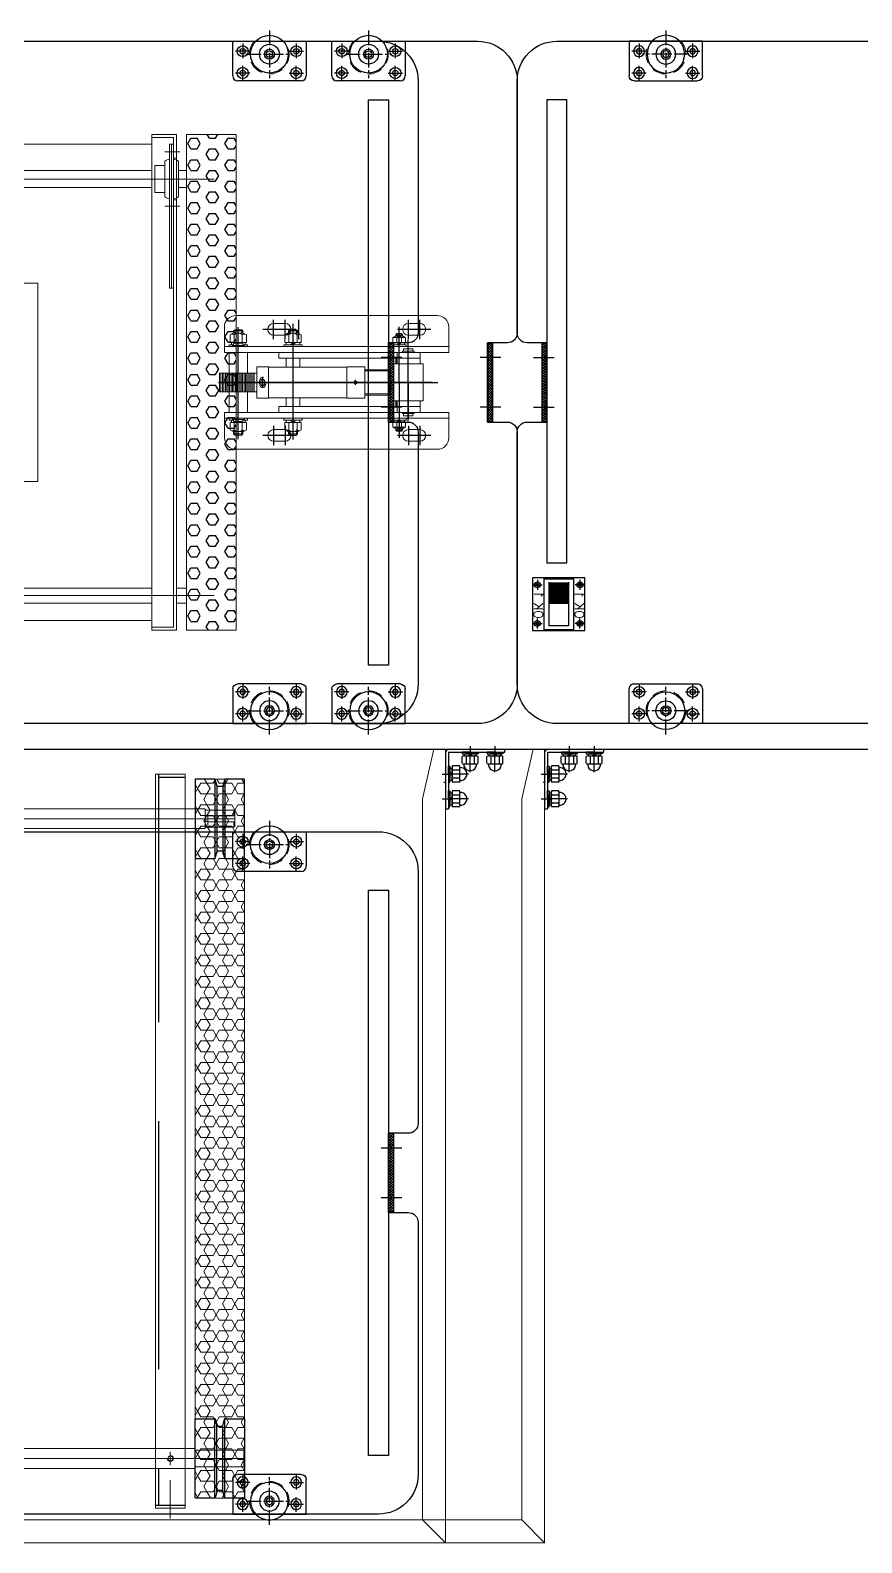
# Model space of a CAD drawing. Extents: x 539033 to 804858, y 468425 to 1263560.
# Drawn here: x 731804 to 732643, y 507701 to 509226 of the extents above; entities that cross this region are included whole.
import ezdxf

# ---------------------------------------------------------------- set-up
doc = ezdxf.new("R2010")
doc.units = 0
doc.header["$LTSCALE"] = 1000
doc.header["$MEASUREMENT"] = 0
for name, pattern in [('ACAD_ISO04W100', [30, 24, -3, 0, -3]), ('CENTER', [50.8, 31.75, -6.35, 6.35, -6.35]), ('CENTER2', [1.125, 0.75, -0.125, 0.125, -0.125]), ('CENTERX2', [4, 2.5, -0.5, 0.5, -0.5]), ('DASH', [0.35, 0.25, -0.1]), ('DASHDOT', [25.4, 12.7, -6.35, 0, -6.35]), ('DASHED', [0.75, 0.5, -0.25]), ('DASHED2', [0.375, 0.25, -0.125]), ('DIVIDE', [15.875, 6.35, -3.175, 0, -3.175, 0, -3.175]), ('HIDDEN', [0.375, 0.25, -0.125])]:
    doc.linetypes.add(name, pattern=pattern)
doc.layers.get('0').update_dxf_attribs({"linetype": 'CONTINUOUS'})
for name, color, linetype in [('1', 1, 'DASHDOT'), ('C', 1, 'CONTINUOUS'), ('center', 10, 'CENTER'), ('CONTINOUS', 3, 'CONTINUOUS'), ('DIAMENSION', 7, 'CONTINUOUS'), ('L', 3, 'CONTINUOUS'), ('LAYER1', 4, 'CONTINUOUS')]:
    doc.layers.add(name, color=color, linetype=linetype)
for name, color, linetype, lineweight in [('3', 7, 'ACAD_ISO04W100', 15), ('CAXA0', 7, 'CONTINUOUS', 25), ('实线1', 3, 'CONTINUOUS', 35)]:
    doc.layers.add(name, color=color, linetype=linetype, lineweight=lineweight)
doc.styles.get("Standard").update_dxf_attribs({"font": 'txt.shx', "width": 0.7, "height": 500, "bigfont": 'hzdx.shx'})

# ---------------------------------------------------------------- blocks, each defined once
blk = doc.blocks.new('A$C02164963')
for p, q in [((0, 53), (0, 0)), ((53, 53), (0, 53)), ((11.5, 53), (11.5, 0)), ((11.5, 52), (41.5, 52)), ((16.5, 48.5), (16.5, 4.5)), ((36.5, 48.5), (36.5, 4.5)), ((41.5, 53), (41.5, 0)), ((53, 0), (53, 53)), ((11.5, 1), (41.5, 1)), ((36.5, 4.5), (16.5, 4.5)), ((0, 0), (53, 0))]:
    blk.add_line(p, q)
at = {"color": 1, "linetype": 'CENTER'}
for p, q in [((0, 46), (10, 46)), ((5, 51), (5, 41)), ((53, 46), (43, 46)), ((48, 51), (48, 41)), ((0, 7), (10, 7)), ((5, 2), (5, 12)), ((53, 7), (43, 7)), ((48, 2), (48, 12))]:
    blk.add_line(p, q, dxfattribs=at)
at = {"const_width": 20}
blk.add_lwpolyline([(26.5, 26.5), (26.5, 48.5)], dxfattribs=at)
for centre, radius in [((5, 46), 3), ((5, 46), 1.5), ((48, 46), 3), ((48, 46), 1.5), ((5, 7), 3), ((5, 7), 1.5), ((48, 7), 3), ((48, 7), 1.5)]:
    blk.add_circle(centre, radius)
at = {"text_generation_flag": 4}
for s, p in [('1', (1.7, 32.2)), ('1', (42.6, 32.2)), ('OK', (1.5, 11.8)), ('OK', (42.9, 11.8))]:
    blk.add_text(s, height=9, rotation=90, dxfattribs=at).set_placement(p)
blk = doc.blocks.new('A$C21B97B69')
at = {"color": 1, "linetype": 'CENTER2', "ltscale": 0.02}
for p, q in [((37, 51), (37, 2.9)), ((10, 37.9), (10, 22.7)), ((64, 37.9), (64, 22.7)), ((17.2, 30), (2.7, 30)), ((10, 0.1), (10, 15.3)), ((13.6, 27), (60.4, 27)), ((32, 27), (41.8, 27)), ((56.8, 30), (71.3, 30)), ((64, 0.1), (64, 15.3)), ((17.2, 8), (2.7, 8)), ((56.8, 8), (71.3, 8))]:
    blk.add_line(p, q, dxfattribs=at)
at = {"color": 4}
for p, q in [((0, 40), (74, 40)), ((0, 5), (0, 40)), ((74, 40), (74, 5)), ((69, 0), (5, 0))]:
    blk.add_line(p, q, dxfattribs=at)
for centre, radius in [((37, 27), 19), ((10, 30), 5.5), ((10, 30), 2.75), ((37, 27), 10), ((37, 27), 5), ((64, 30), 5.5), ((64, 30), 2.75), ((37, 27), 3.38), ((10, 8), 5.5), ((10, 8), 2.75), ((64, 8), 5.5), ((64, 8), 2.75)]:
    blk.add_circle(centre, radius, dxfattribs=at)
at = {"color": 4, "linetype": 'HIDDEN', "lineweight": 9, "ltscale": 0.06}
blk.add_arc((36.9, 27), 20, 139.3169, 40.6831, dxfattribs=at)
at = {"color": 4}
for centre, start, end in [((5, 5), 180, 270), ((69, 5), 270, 0)]:
    blk.add_arc(centre, 5, start, end, dxfattribs=at)
blk = doc.blocks.new('A$C2E146BF2')
h = blk.add_hatch()
h.set_pattern_fill('ANSI37', color=2, scale=15, style=0)
h.set_pattern_definition([(135, (109616.842, 27284.7453), (1.325825215, 1.325825215), []), (45, (109616.842, 27284.7453), (1.325825215, -1.325825215), [])])
h.paths.add_polyline_path([(30, 395), (25, 395), (25, 315), (30, 315)])
h = blk.add_hatch()
h.set_pattern_fill('ANSI37', color=2, scale=15, style=0)
h.set_pattern_definition([(45, (-108616.8856, 27284.7453), (-1.325825215, 1.325825215), []), (135, (-108616.8856, 27284.7453), (-1.325825215, -1.325825215), [])])
h.paths.add_polyline_path([(970, 395), (975, 395), (975, 315), (970, 315)])
at = {"color": 1, "linetype": 'CENTER'}
for p, q in [((16.4, 380), (37.3, 380)), ((983.5, 380), (962.6, 380)), ((16.4, 330), (37.3, 330)), ((983.5, 330), (962.6, 330))]:
    blk.add_line(p, q, dxfattribs=at)
at = {"color": 4}
blk.add_lwpolyline([(10, 395, -0.414214), (0, 405), (0, 659, -0.414214), (40, 699), (960, 699, -0.414214), (1000, 659), (1000, 405, -0.414214), (990, 395), (970, 395), (970, 315), (990, 315, -0.414214), (1000, 305), (1000, 51, -0.414214), (960, 11), (40, 11, -0.414214), (0, 51), (0, 305, -0.414214), (10, 315), (30, 315), (30, 395)], format="xyb", close=True, dxfattribs=at)
for points in [[(30, 395), (25, 395), (25, 315), (30, 315)], [(970, 395), (975, 395), (975, 315), (970, 315)]]:
    blk.add_lwpolyline(points, close=True, dxfattribs=at)
at = {"layer": 'CAXA0', "lineweight": 25}
for points in [[(30, 640), (30, 173.1), (50, 173.1), (50, 640)], [(950, 70), (950, 640), (970, 640), (970, 70)]]:
    blk.add_lwpolyline(points, close=True, dxfattribs=at)
at = {"linetype": 'ByBlock', "xscale": -1}
blk.add_blockref('A$C21B97B69', (187, 659), dxfattribs=at)
at = {"linetype": 'ByBlock'}
blk.add_blockref('A$C21B97B69', (813, 659), dxfattribs=at)
blk.add_blockref('A$C02164963', (15.4, 105))
at = {"linetype": 'ByBlock', "rotation": 180}
blk.add_blockref('A$C21B97B69', (187, 51), dxfattribs=at)
at = {"linetype": 'ByBlock', "xscale": -1, "rotation": 180}
blk.add_blockref('A$C21B97B69', (813, 51), dxfattribs=at)
blk = doc.blocks.new('A$C4D7979D7')
at = {"layer": '1', "linetype": 'CENTERX2'}
for p, q in [((29.1, 111.2), (29.1, 130.7)), ((40.7, 111.2), (40.7, 130.7)), ((50, 67.5), (50, 123.5)), ((157.1, 125), (157.1, 8.3)), ((165.1, 111.2), (165.1, 130.7)), ((176.7, 111.2), (176.7, 130.7)), ((212.4, 124.7), (212.4, 11.7)), ((18.2, 121), (51.6, 121)), ((154.2, 121), (187.6, 121)), ((40.8, 106.5), (40.8, 24.5)), ((40.8, 67.5), (40.8, 104.6)), ((232.4, 67.5), (10.9, 67.5)), ((16.9, 67.5), (232.3, 67.5)), ((40.8, 67.5), (40.8, 30.3)), ((50, 67.5), (50, 11.5)), ((94, 69.8), (94, 64.8)), ((187.7, 72.4), (187.7, 61.8)), ((29.1, 23.7), (29.1, 4.2)), ((40.7, 23.7), (40.7, 4.2)), ((151.2, 23.7), (151.2, 4.2)), ((165.1, 23.7), (165.1, 4.2)), ((176.7, 23.7), (176.7, 4.2)), ((18.2, 14), (51.6, 14)), ((154.2, 14), (187.6, 14))]:
    blk.add_line(p, q, dxfattribs=at)
at = {"layer": '3', "linetype": 'Continuous'}
for p, q in [((0, 97.7), (0, 123.3)), ((11.6, 134.9), (214.7, 134.9)), ((226.3, 97.7), (226.3, 123.3)), ((43.6, 112.6), (46.5, 114.3)), ((43.6, 107.2), (43.6, 112.6)), ((56.4, 112.6), (43.6, 112.6)), ((56.4, 107.2), (43.6, 107.2)), ((44.5, 105.4), (44.5, 107.2)), ((46.5, 115.5), (47.7, 116.7)), ((46.5, 114.3), (46.5, 115.5)), ((53.5, 115.5), (46.5, 115.5)), ((53.5, 114.3), (46.5, 114.3)), ((47.7, 114.3), (47.7, 116.7)), ((52.3, 116.7), (47.7, 116.7)), ((47.7, 107.2), (47.7, 112.6)), ((48.2, 107.2), (50, 105.4)), ((50, 107.2), (51.9, 105.4)), ((52.3, 114.3), (52.3, 116.7)), ((53.5, 115.5), (52.3, 116.7)), ((52.3, 107.2), (52.3, 112.6)), ((53.5, 114.3), (53.5, 115.5)), ((56.4, 112.6), (53.5, 114.3)), ((55.5, 105.4), (55.5, 107.2)), ((56.4, 107.2), (56.4, 112.6)), ((149, 115.4), (151.9, 117.1)), ((149, 107.8), (149, 115.4)), ((165.3, 107.8), (149, 107.8)), ((150.2, 105.4), (150.2, 107.8)), ((162.4, 117.1), (151.9, 117.1)), ((152.5, 119.4), (153.7, 120.6)), ((161.8, 119.4), (152.5, 119.4)), ((152.5, 119.4), (152.5, 117.1)), ((153.1, 115.4), (153.1, 107.8)), ((160.6, 120.6), (153.7, 120.6)), ((153.7, 120.6), (153.7, 117.1)), ((154.7, 107.8), (157.1, 105.4)), ((157.1, 107.8), (159.6, 105.4)), ((160.6, 120.6), (160.6, 117.1)), ((160.6, 120.6), (161.8, 119.4)), ((161.2, 115.4), (161.2, 107.8)), ((161.8, 119.4), (161.8, 117.1)), ((165.3, 115.4), (162.4, 117.1)), ((164.1, 105.4), (164.1, 107.8)), ((165.3, 107.8), (165.3, 115.4)), ((204.2, 115.4), (207.1, 117.1)), ((204.2, 107.8), (204.2, 115.4)), ((220.5, 107.8), (204.2, 107.8)), ((205.4, 105.4), (205.4, 107.8)), ((217.6, 117.1), (207.1, 117.1)), ((207.7, 119.4), (208.9, 120.6)), ((217, 119.4), (207.7, 119.4)), ((207.7, 119.4), (207.7, 117.1)), ((207.7, 104.7), (207.7, 107)), ((217, 107), (207.7, 107)), ((208.3, 115.4), (208.3, 107.8)), ((208.9, 120.6), (208.9, 117.1)), ((215.8, 120.6), (208.9, 120.6)), ((209.9, 107.8), (210.7, 107)), ((212.4, 107.8), (213.2, 107)), ((215.8, 120.6), (215.8, 117.1)), ((215.8, 120.6), (217, 119.4)), ((216.4, 115.4), (216.4, 107.8)), ((217, 119.4), (217, 117.1)), ((217, 104.7), (217, 107)), ((220.5, 115.4), (217.6, 117.1)), ((219.3, 105.4), (219.3, 107.8)), ((220.5, 107.8), (220.5, 115.4)), ((0, 103.5), (226.3, 103.5)), ((0, 97.7), (226.3, 97.7)), ((28.7, 86.1), (28.7, 91.9)), ((52, 91.9), (28.7, 91.9)), ((29, 91.9), (29, 97.7)), ((29, 91.9), (171.5, 91.9)), ((46.6, 98.9), (34.9, 98.9)), ((34.9, 97.7), (34.9, 98.9)), ((36.1, 98.9), (36.1, 101.2)), ((45.5, 101.2), (36.1, 101.2)), ((45.2, 98.9), (36.4, 98.9)), ((45.2, 97.7), (36.4, 97.7)), ((59.3, 97.7), (40.7, 97.7)), ((43, 103.5), (43, 105.4)), ((57, 105.4), (43, 105.4)), ((57, 103.5), (43, 103.5)), ((45.5, 98.9), (45.5, 101.2)), ((46.6, 97.7), (46.6, 98.9)), ((52, 91.9), (52, 97.7)), ((52, 91.9), (52, 86.1)), ((52.3, 86.1), (52.3, 91.9)), ((53.5, 86.1), (53.5, 91.9)), ((57, 103.5), (57, 105.4)), ((166.4, 105.4), (147.8, 105.4)), ((147.8, 103.5), (147.8, 105.4)), ((166.4, 103.5), (147.8, 103.5)), ((150.2, 82.9), (150.2, 91.9)), ((164.1, 82.9), (164.1, 91.9)), ((166.4, 105.4), (166.4, 103.5)), ((171.5, 91.9), (171.5, 97.7)), ((203.1, 103.5), (203.1, 105.4)), ((207.7, 105.4), (203.1, 105.4)), ((203.1, 76.8), (203.1, 97.7)), ((218.2, 104.7), (206.2, 104.7)), ((206.2, 103.5), (206.2, 104.7)), ((216.8, 104.7), (207.9, 104.7)), ((221.7, 105.4), (217, 105.4)), ((218.2, 103.5), (218.2, 104.7)), ((221.7, 105.4), (221.7, 103.5)), ((221.7, 76.8), (221.7, 97.7)), ((25.7, 67.5), (25.7, 86.1)), ((25.7, 86.1), (55.9, 86.1)), ((55.9, 67.5), (55.9, 86.1)), ((59.1, 80.2), (59.1, 54.7)), ((84.7, 80.2), (59.1, 80.2)), ((84.7, 79.1), (59.1, 79.1)), ((84.7, 83.2), (84.7, 51.8)), ((102.7, 83.2), (84.7, 83.2)), ((102.7, 83.2), (102.7, 51.8)), ((181.8, 82.9), (102.7, 82.9)), ((181.8, 83.2), (181.8, 51.8)), ((193.5, 83.2), (181.8, 83.2)), ((193.5, 83.2), (193.5, 51.8)), ((193.5, 76.8), (231.3, 76.8)), ((196.4, 76.8), (196.4, 58.2)), ((197.8, 76.8), (197.8, 58.2)), ((199.3, 76.8), (199.3, 58.2)), ((200.7, 76.8), (200.7, 58.2)), ((202.2, 76.8), (202.2, 58.2)), ((203.6, 76.8), (203.6, 58.2)), ((205.1, 76.8), (205.1, 58.2)), ((206.5, 76.8), (206.5, 58.2)), ((208, 76.8), (208, 58.2)), ((209.4, 76.8), (209.4, 58.2)), ((210.9, 76.8), (210.9, 58.2)), ((212.4, 76.8), (212.4, 58.2)), ((213.8, 76.8), (213.8, 58.2)), ((215.3, 76.8), (215.3, 58.2)), ((216.7, 76.8), (216.7, 58.2)), ((218.2, 76.8), (218.2, 58.2)), ((219.6, 76.8), (219.6, 58.2)), ((221.1, 76.8), (221.1, 58.2)), ((222.5, 76.8), (222.5, 58.2)), ((224, 76.8), (224, 58.2)), ((225.4, 76.8), (225.4, 58.2)), ((226.9, 76.8), (226.9, 58.2)), ((228.3, 76.8), (228.3, 58.2)), ((229.8, 76.8), (229.8, 58.2)), ((231.3, 76.8), (231.3, 58.2)), ((25.7, 67.5), (25.7, 48.8)), ((59.1, 73.3), (55.9, 73.3)), ((55.9, 67.5), (55.9, 48.8)), ((59.1, 61.6), (55.9, 61.6)), ((25.7, 48.8), (55.9, 48.8)), ((28.7, 48.8), (28.7, 43)), ((52, 43), (52, 48.8)), ((52.3, 48.8), (52.3, 43)), ((53.5, 48.8), (53.5, 43)), ((84.7, 55.8), (59.1, 55.8)), ((84.7, 54.7), (59.1, 54.7)), ((102.7, 51.8), (84.7, 51.8)), ((181.8, 52), (102.7, 52)), ((150.2, 52), (150.2, 43)), ((164.1, 52), (164.1, 43)), ((193.5, 51.8), (181.8, 51.8)), ((193.5, 58.2), (231.3, 58.2)), ((203.1, 58.2), (203.1, 37.2)), ((221.7, 58.2), (221.7, 37.2)), ((0, 37.2), (226.3, 37.2)), ((0, 37.2), (0, 11.6)), ((0, 31.4), (226.3, 31.4)), ((52, 43), (28.7, 43)), ((29, 43), (171.5, 43)), ((29, 43), (29, 37.2)), ((35, 37.2), (35, 36.1)), ((46.6, 36.1), (35, 36.1)), ((36.1, 36.1), (36.1, 33.7)), ((45.5, 33.7), (36.1, 33.7)), ((45.2, 37.2), (36.4, 37.2)), ((45.2, 36.1), (36.4, 36.1)), ((59.3, 37.2), (40.7, 37.2)), ((57, 31.4), (43, 31.4)), ((43, 31.4), (43, 29.5)), ((45.5, 36.1), (45.5, 33.7)), ((46.6, 37.2), (46.6, 36.1)), ((52, 43), (52, 37.2)), ((57, 31.4), (57, 29.5)), ((166.4, 31.4), (147.8, 31.4)), ((147.8, 31.4), (147.8, 29.5)), ((166.4, 29.5), (166.4, 31.4)), ((171.5, 43), (171.5, 37.2)), ((203.1, 31.4), (203.1, 29.5)), ((206.4, 31.4), (206.4, 30.2)), ((218.2, 31.4), (218.2, 30.2)), ((221.7, 29.5), (221.7, 31.4)), ((226.3, 37.2), (226.3, 11.6)), ((57, 29.5), (43, 29.5)), ((56.4, 27.7), (43.6, 27.7)), ((43.6, 27.7), (43.6, 22.3)), ((56.4, 22.3), (43.6, 22.3)), ((43.6, 22.3), (46.5, 20.6)), ((44.5, 29.5), (44.5, 27.7)), ((53.5, 20.6), (46.5, 20.6)), ((46.5, 20.6), (46.5, 19.4)), ((46.5, 19.4), (47.7, 18.3)), ((53.5, 19.4), (46.5, 19.4)), ((47.7, 27.7), (47.7, 22.3)), ((47.7, 20.6), (47.7, 18.3)), ((52.3, 18.3), (47.7, 18.3)), ((48.2, 27.7), (50, 29.5)), ((50, 27.7), (51.9, 29.5)), ((52.3, 27.7), (52.3, 22.3)), ((52.3, 20.6), (52.3, 18.3)), ((53.5, 19.4), (52.3, 18.3)), ((56.4, 22.3), (53.5, 20.6)), ((53.5, 20.6), (53.5, 19.4)), ((55.5, 29.5), (55.5, 27.7)), ((56.4, 27.7), (56.4, 22.3)), ((166.4, 29.5), (147.8, 29.5)), ((165.3, 27.1), (149, 27.1)), ((149, 27.1), (149, 19.5)), ((149, 19.5), (151.9, 17.8)), ((150.2, 29.5), (150.2, 27.1)), ((162.4, 17.8), (151.9, 17.8)), ((152.5, 15.5), (152.5, 17.8)), ((161.8, 15.5), (152.5, 15.5)), ((152.5, 15.5), (153.7, 14.3)), ((153.1, 19.5), (153.1, 27.1)), ((153.7, 14.3), (153.7, 17.8)), ((154.7, 27.1), (157.1, 29.5)), ((157.1, 27.1), (159.6, 29.5)), ((160.6, 14.3), (160.6, 17.8)), ((160.6, 14.3), (161.8, 15.5)), ((161.2, 19.5), (161.2, 27.1)), ((161.8, 15.5), (161.8, 17.8)), ((165.3, 19.5), (162.4, 17.8)), ((164.1, 29.5), (164.1, 27.1)), ((165.3, 27.1), (165.3, 19.5)), ((207.7, 29.5), (203.1, 29.5)), ((204.2, 27.1), (204.2, 19.5)), ((220.5, 27.1), (204.2, 27.1)), ((204.2, 19.5), (207.1, 17.8)), ((205.4, 29.5), (205.4, 27.1)), ((218.2, 30.2), (206.4, 30.2)), ((217.6, 17.8), (207.1, 17.8)), ((207.7, 30.2), (207.7, 27.9)), ((217, 27.9), (207.7, 27.9)), ((207.7, 15.5), (207.7, 17.8)), ((217, 15.5), (207.7, 15.5)), ((207.7, 15.5), (208.9, 14.3)), ((216.8, 30.2), (207.9, 30.2)), ((208.3, 19.5), (208.3, 27.1)), ((208.9, 14.3), (208.9, 17.8)), ((209.9, 27.1), (210.7, 27.9)), ((212.4, 27.1), (213.2, 27.9)), ((215.8, 14.3), (215.8, 17.8)), ((215.8, 14.3), (217, 15.5)), ((216.4, 19.5), (216.4, 27.1)), ((217, 30.2), (217, 27.9)), ((221.7, 29.5), (217, 29.5)), ((217, 15.5), (217, 17.8)), ((220.5, 19.5), (217.6, 17.8)), ((219.3, 29.5), (219.3, 27.1)), ((220.5, 27.1), (220.5, 19.5)), ((160.6, 14.3), (153.7, 14.3)), ((215.8, 14.3), (208.9, 14.3)), ((11.6, 0), (214.7, 0))]:
    blk.add_line(p, q, dxfattribs=at)
for points in [[(40.7, 115.1), (29.1, 115.1, -1), (29.1, 126.8), (40.7, 126.8, -1)], [(176.7, 115.1), (165.1, 115.1, -1), (165.1, 126.8), (176.7, 126.8, -1)], [(40.7, 8.1), (29.1, 8.1, -1), (29.1, 19.8), (40.7, 19.8, -1)], [(176.7, 8.1), (165.1, 8.1, -1), (165.1, 19.8), (176.7, 19.8, -1)]]:
    blk.add_lwpolyline(points, format="xyb", close=True, dxfattribs=at)
blk.add_lwpolyline([(92.6, 67.5), (93.3, 66.2), (94.8, 66.2), (95.5, 67.5), (94.8, 68.7), (93.3, 68.7)], close=True, dxfattribs=at)
blk.add_circle((94, 67.5), 1.47, dxfattribs=at)
for centre, radius, start, end in [((11.6, 123.3), 11.6, 90, 180), ((214.7, 123.3), 11.6, 0, 90), ((45.6, 110.5), 2.88, 44.9863, 106.9138), ((50, 111.2), 2.71, 30.8315, 149.1685), ((54.4, 110.5), 2.88, 73.0862, 135.0137), ((151, 113.3), 2.88, 44.9863, 106.9138), ((157.2, 111.5), 5.65, 90.1385, 136.2587), ((157.1, 111.5), 5.65, 43.7413, 89.8615), ((163.2, 113.3), 2.88, 73.0862, 135.0137), ((206.3, 113.3), 2.88, 44.9863, 106.9138), ((212.4, 111.5), 5.65, 90.1385, 136.2587), ((212.3, 111.5), 5.65, 43.7413, 89.8615), ((218.5, 113.3), 2.88, 73.0862, 135.0137), ((45.6, 24.4), 2.88, 253.0862, 315.0137), ((50, 23.7), 2.71, 210.8315, 329.1685), ((54.4, 24.4), 2.88, 224.9863, 286.9138), ((151, 21.6), 2.88, 253.0862, 315.0137), ((157.2, 23.4), 5.65, 223.7413, 269.8615), ((157.1, 23.4), 5.65, 270.1385, 316.2587), ((163.2, 21.6), 2.88, 224.9863, 286.9138), ((206.3, 21.6), 2.88, 253.0862, 315.0137), ((212.4, 23.4), 5.65, 223.7413, 269.8615), ((212.3, 23.4), 5.65, 270.1385, 316.2587), ((218.5, 21.6), 2.88, 224.9863, 286.9138), ((11.6, 11.6), 11.6, 180, 270), ((214.7, 11.6), 11.6, 270, 0)]:
    blk.add_arc(centre, radius, start, end, dxfattribs=at)
for major_axis, ratio, start_param, end_param in [((0, 5.23), 0.646868, 2.866308, 7.562214), ((0, 3.29), 0.665997, 3.141593, 9.424778)]:
    blk.add_ellipse((187.7, 67.5), major_axis=major_axis, ratio=ratio, start_param=start_param, end_param=end_param, dxfattribs=at)
blk = doc.blocks.new('A$C321231D6')
h = blk.add_hatch()
h.set_pattern_fill('HEX', color=256, scale=50, angle=180, style=0)
h.set_pattern_definition([(3e-14, (-120596.106, -88191.494), (-3e-15, 10.82531755), [6.25, -12.5]), (120, (-120596.106, -88191.494), (-9.375, -5.4126588), [6.25, -12.5]), (60, (-120589.856, -88191.494), (-9.375, 5.4126588), [6.25, -12.5])])
h.paths.add_polyline_path([(0, 0), (0, 500), (50, 500), (50, 0)])
h = blk.add_hatch()
h.set_pattern_fill('HEX', color=256, scale=50, angle=180, style=0)
h.set_pattern_definition([(3e-14, (-120446.106, -88191.494), (-3e-15, 10.82531755), [6.25, -12.5]), (120, (-120446.106, -88191.494), (-9.375, -5.4126588), [6.25, -12.5]), (60, (-120439.856, -88191.494), (-9.375, 5.4126588), [6.25, -12.5])])
h.paths.add_polyline_path([(550, 0), (550, 500), (600, 500), (600, 0)])
at = {"color": 6, "linetype": 'DIVIDE'}
blk.add_line((116.1, 482.3), (116.1, 225.7), dxfattribs=at)
at = {"color": 6, "lineweight": 5}
for p, q in [((181.8, 290), (129.8, 290)), ((129.8, 290), (129.8, 200)), ((313.8, 291), (181.8, 291)), ((313.8, 291), (181.8, 291)), ((181.8, 291), (181.8, 199)), ((313.8, 291), (189.3, 291)), ((189.3, 291), (189.3, 254)), ((313.8, 290.3), (189.3, 290.3)), ((316.8, 288), (313.8, 291)), ((313.8, 291), (313.8, 199)), ((314.8, 290), (314.8, 200)), ((129.8, 281), (124.8, 281)), ((124.8, 281), (124.8, 245)), ((313.8, 289), (189.3, 289)), ((313.8, 287.5), (189.3, 287.5)), ((313.8, 285.5), (189.3, 285.5)), ((313.8, 283.5), (189.3, 283.5)), ((316.8, 288), (316.8, 202)), ((97.8, 268), (98.8, 269)), ((122.8, 266.5), (97.8, 266.5)), ((98.8, 269), (98.8, 257)), ((124.8, 269), (98.8, 269)), ((122.8, 269), (122.8, 266.5)), ((313.8, 270), (189.3, 270)), ((313.8, 268), (189.3, 268)), ((313.8, 266), (189.3, 266)), ((313.8, 264), (189.3, 264)), ((313.8, 262), (189.3, 262)), ((313.8, 260), (189.3, 260)), ((124.8, 257), (98.8, 257)), ((124.8, 245), (129.8, 245)), ((187.5, 247.1), (188.9, 245.7)), ((188.9, 244.3), (187.5, 242.9)), ((188.2, 247.8), (189.6, 246.4)), ((313.8, 258), (189.3, 258)), ((313.8, 256), (189.3, 256)), ((313.8, 254), (189.3, 254)), ((191, 246.4), (192.4, 247.8)), ((193.1, 247.1), (191.7, 245.7)), ((191.7, 244.3), (193.1, 242.9)), ((313.8, 253), (194.2, 253)), ((313.8, 253), (194.2, 253)), ((188.2, 242.2), (189.6, 243.6)), ((313.8, 236), (189.3, 236)), ((189.3, 199), (189.3, 236)), ((313.8, 234), (189.3, 234)), ((313.8, 232), (189.3, 232)), ((313.8, 230), (189.3, 230)), ((191, 243.6), (192.4, 242.2)), ((313.8, 237), (194.2, 237)), ((313.8, 237), (194.2, 237)), ((313.8, 228), (189.3, 228)), ((313.8, 226), (189.3, 226)), ((313.8, 224), (189.3, 224)), ((313.8, 222), (189.3, 222)), ((313.8, 220), (189.3, 220)), ((181.8, 200), (129.8, 200)), ((313.8, 199), (181.8, 199)), ((313.8, 199), (181.8, 199)), ((313.8, 206.5), (189.3, 206.5)), ((313.8, 204.5), (189.3, 204.5)), ((313.8, 202.5), (189.3, 202.5)), ((313.8, 201), (189.3, 201)), ((313.8, 199.7), (189.3, 199.7)), ((313.8, 199), (189.3, 199)), ((316.8, 202), (313.8, 199))]:
    blk.add_line(p, q, dxfattribs=at)
at = {"color": 6, "linetype": 'CENTERX2', "lineweight": 5}
for p, q in [((125.2, 281.8), (192.5, 281.8)), ((125.2, 208.2), (192.5, 208.2))]:
    blk.add_line(p, q, dxfattribs=at)
at = {"color": 6, "lineweight": 5}
for radius in [5.5, 4]:
    blk.add_circle((190.3, 245), radius, dxfattribs=at)
for centre, radius, start, end in [((190.3, 245), 3.5, 126.7868, 143.2132), ((188.2, 245), 1, 315, 45), ((190.3, 247.1), 1, 225, 315), ((192.4, 245), 1, 135, 225), ((190.3, 245), 3.5, 36.7868, 53.2132), ((194.2, 252), 1, 90, 241.045), ((190.3, 245), 7, 298.955, 61.045), ((190.3, 245), 3.5, 216.7868, 233.2132), ((190.3, 245), 3.5, 216.7868, 233.2132), ((190.3, 242.9), 1, 45, 135), ((190.3, 245), 3.5, 306.7868, 323.2132), ((190.3, 245), 3.5, 306.7868, 323.2132), ((194.2, 238), 1, 118.955, 270)]:
    blk.add_arc(centre, radius, start, end, dxfattribs=at)
at = {"layer": 'center', "lineweight": 5, "ltscale": 4}
for p, q in [((56.7, 482.5), (71.9, 482.5)), ((56.7, 482.5), (71.9, 482.5)), ((543.3, 482.5), (528.1, 482.5)), ((543.3, 482.5), (528.1, 482.5)), ((56.7, 427.5), (71.9, 427.5)), ((543.3, 427.5), (528.1, 427.5))]:
    blk.add_line(p, q, dxfattribs=at)
at = {"layer": 'center', "lineweight": 5, "ltscale": 0.2}
for p, q in [((28.1, 455), (578.1, 455)), ((21.9, 35), (578.1, 35))]:
    blk.add_line(p, q, dxfattribs=at)
at = {"layer": 'center', "lineweight": 5, "ltscale": 21}
for p, q in [((215.9, 325), (234.1, 325)), ((225, 334.1), (225, 315.9)), ((384.1, 325), (365.9, 325)), ((375, 334.1), (375, 315.9)), ((225, 165.9), (225, 184.1)), ((375, 165.9), (375, 184.1)), ((215.9, 175), (234.1, 175)), ((384.1, 175), (365.9, 175))]:
    blk.add_line(p, q, dxfattribs=at)
at = {"layer": 'CONTINOUS', "lineweight": 5}
for p, q in [((60, 500), (85, 500)), ((60, 500), (60, 0)), ((63, 497), (85, 497)), ((63, 497), (63, 3)), ((63, 490), (67, 490)), ((63, 490), (67, 490)), ((63, 420), (63, 490)), ((65, 420), (65, 490)), ((67, 420), (67, 490)), ((85, 500), (85, 0)), ((515, 490), (85, 490)), ((540, 500), (515, 500)), ((540, 500), (515, 500)), ((515, 500), (515, 0)), ((537, 497), (515, 497)), ((537, 497), (515, 497)), ((537, 490), (533, 490)), ((537, 490), (533, 490)), ((533, 345), (533, 490)), ((535, 345), (535, 490)), ((537, 497), (537, 3)), ((537, 345), (537, 490)), ((540, 500), (540, 0)), ((58, 437), (58, 473)), ((60, 476), (63, 476)), ((72, 437), (72, 473)), ((114, 482.3), (112.5, 478.8)), ((112.5, 478.8), (112.5, 431.2)), ((118.3, 482.3), (114, 482.3)), ((118.3, 482.3), (119.8, 478.8)), ((119.8, 431.2), (119.8, 478.8)), ((528, 437), (528, 473)), ((540, 476), (537, 476)), ((542, 437), (542, 473)), ((50, 463.5), (58, 463.5)), ((50, 463.5), (58, 463.5)), ((72, 468.5), (82, 468.5)), ((82, 441.5), (82, 468.5)), ((85, 463.5), (97.8, 463.5)), ((98.8, 471), (97.8, 470)), ((97.8, 440), (97.8, 470)), ((98.8, 439), (98.8, 471)), ((98.8, 471), (112.5, 471)), ((119.8, 463.5), (515, 463.5)), ((528, 468.5), (518, 468.5)), ((518, 441.5), (518, 468.5)), ((550, 463.5), (542, 463.5)), ((50, 446.5), (58, 446.5)), ((50, 446.5), (58, 446.5)), ((85, 446.5), (97.8, 446.5)), ((119.8, 446.5), (515, 446.5)), ((550, 446.5), (542, 446.5)), ((60, 434), (63, 434)), ((72, 441.5), (82, 441.5)), ((97.8, 440), (98.8, 439)), ((98.8, 439), (112.5, 439)), ((114, 427.7), (112.5, 431.2)), ((114, 427.7), (118.3, 427.7)), ((118.3, 427.7), (119.8, 431.2)), ((528, 441.5), (518, 441.5)), ((540, 434), (537, 434)), ((63, 420), (67, 420)), ((537, 345), (533, 345)), ((50, 42.5), (60, 42.5)), ((85, 42.5), (515, 42.5)), ((540, 42.5), (550, 42.5)), ((50, 27.5), (60, 27.5)), ((85, 27.5), (515, 27.5)), ((540, 27.5), (550, 27.5)), ((60, 0), (85, 0)), ((63, 3), (85, 3)), ((515, 10), (85, 10)), ((537, 3), (515, 3)), ((537, 3), (515, 3)), ((540, 0), (515, 0)), ((540, 0), (515, 0))]:
    blk.add_line(p, q, dxfattribs=at)
for points in [[(0, 0), (0, 500), (50, 500), (50, 0)], [(550, 0), (550, 500), (600, 500), (600, 0)]]:
    blk.add_lwpolyline(points, close=True, dxfattribs=at)
for centre, start, end in [((64.3, 464.6), 96.9101, 126.6927), ((65.7, 464.6), 53.3073, 83.0899), ((534.3, 464.6), 96.9101, 126.6927), ((535.7, 464.6), 53.3073, 83.0899), ((64.3, 445.4), 233.3073, 263.0899), ((65.7, 445.4), 276.9101, 306.6927), ((534.3, 445.4), 233.3073, 263.0899), ((535.7, 445.4), 276.9101, 306.6927)]:
    blk.add_arc(centre, 10.5, start, end, dxfattribs=at)
at = {"layer": 'DIAMENSION', "linetype": 'DASHED', "lineweight": 5, "ltscale": 11}
blk.add_lwpolyline([(200, 150), (400, 150), (400, 350), (200, 350)], close=True, dxfattribs=at)
at = {"layer": 'DIAMENSION', "linetype": 'DASHED', "lineweight": 5, "ltscale": 0.2}
for centre in [(225, 325), (375, 325), (225, 175), (375, 175)]:
    blk.add_circle(centre, 4.5, dxfattribs=at)
at = {"layer": 'L', "lineweight": 5}
for p, q in [((114, 300.3), (112.5, 296.8)), ((114, 300.3), (112.5, 296.8)), ((112.5, 296.8), (112.5, 229.2)), ((112.5, 296.8), (112.5, 229.2)), ((118.3, 300.3), (114, 300.3)), ((118.3, 300.3), (114, 300.3)), ((118.3, 300.3), (119.8, 296.8)), ((118.3, 300.3), (119.8, 296.8)), ((119.8, 229.2), (119.8, 296.8)), ((119.8, 229.2), (119.8, 296.8)), ((97.8, 278), (98.8, 279)), ((97.8, 278), (98.8, 279)), ((97.8, 278), (97.8, 248)), ((97.8, 278), (97.8, 248)), ((98.8, 279), (112.5, 279)), ((98.8, 279), (112.5, 279)), ((98.8, 247), (98.8, 279)), ((98.8, 247), (98.8, 279)), ((98.8, 247), (112.5, 247)), ((98.8, 247), (112.5, 247)), ((114, 225.7), (112.5, 229.2)), ((114, 225.7), (112.5, 229.2)), ((114, 225.7), (112.5, 229.2)), ((114, 225.7), (112.5, 229.2)), ((118.3, 225.7), (119.8, 229.2)), ((118.3, 225.7), (119.8, 229.2)), ((118.3, 225.7), (119.8, 229.2)), ((118.3, 225.7), (119.8, 229.2)), ((118.3, 225.7), (114, 225.7)), ((118.3, 225.7), (114, 225.7))]:
    blk.add_line(p, q, dxfattribs=at)
blk = doc.blocks.new('A$C066E504F')
at = {"layer": 'L'}
for p, q in [((20, 79.8), (20, 0.2)), ((30, 79.8), (30, 0.2)), ((22, 73.3), (22, 6.7)), ((28, 73.3), (28, 6.7))]:
    blk.add_line(p, q, dxfattribs=at)
blk.add_lwpolyline([(49.3, 0), (30.6, 0, -0.331206), (29.8, 0.5), (27.9, 7, 0.331206), (27.2, 7.5), (22.8, 7.5, 0.331206), (22.1, 7), (20.2, 0.5, -0.331206), (19.4, 0), (0.7, 0, -0.414214), (0, 0.7), (0, 79.2, -0.414214), (0.7, 80), (19.4, 80, -0.331206), (20.2, 79.5), (22.1, 73, 0.331206), (22.8, 72.5), (27.2, 72.5, 0.331206), (27.9, 73), (29.8, 79.5, -0.331206), (30.6, 80), (49.3, 80, -0.414214), (50, 79.2), (50, 0.7, -0.414214)], format="xyb", close=True, dxfattribs=at)
for p in [(22.3, 72.7), (27.8, 72.7), (28, 6), (20, 0), (20, 0), (30, 0)]:
    blk.add_point(p, dxfattribs=at)
blk = doc.blocks.new('A$C71255F21')
for p, q in [((9, 16.2), (16, 16.2)), ((8.5, 14.2), (8.5, 2)), ((16, 12.1), (9, 12.1)), ((16, 4), (9, 4)), ((16.5, 14.2), (16.5, 2)), ((9, 0), (16, 0))]:
    blk.add_line(p, q)
for centre, radius, start, end in [((12.8, 14.2), 4.35, 152.2606, 207.7394), ((12.1, 14.2), 4.35, 332.2606, 27.7394), ((8, 8.1), 6.52, 85.7578, 274.2422), ((25.1, 8.1), 16.7, 165.9241, 194.0759), ((12.8, 2), 4.35, 152.2606, 207.7394), ((-0.2, 8.1), 16.7, 345.9241, 14.0759), ((12.1, 2), 4.35, 332.2606, 27.7394)]:
    blk.add_arc(centre, radius, start, end)
at = {"layer": 'LAYER1'}
blk.add_line((0, 8.1), (18.2, 8.1), dxfattribs=at)
blk = doc.blocks.new('A$C20C930E1')
for p, q in [((3.7, 16), (2.1, 16)), ((2.1, 16), (2.1, 14.1)), ((3.7, 8), (3.7, 16)), ((2.1, 14.1), (0, 14.1)), ((0, 14.1), (0, 12.4)), ((0, 12.4), (0, 3.5)), ((2.1, 8.8), (0, 8.2)), ((2.1, 7.2), (0, 6.5)), ((0, 1.9), (0, 3.6)), ((2.1, 1.9), (0, 1.9)), ((2.1, 14.1), (2.1, 3.5)), ((2.1, 1.9), (2.1, 12.5)), ((2.1, 0), (2.1, 1.9)), ((3.7, 8), (3.7, 0)), ((3.7, 0), (2.1, 0))]:
    blk.add_line(p, q)
blk = doc.blocks.new('A$C2E9F6F37')
for p, q in [((60, 63.3), (57, 63.3)), ((57, 7.3), (57, 63.3)), ((60, 8.3), (60, 63.3)), ((61.5, 36.3), (60, 36.3)), ((61.5, 36.3), (60, 36.3)), ((0, 6.3), (0, 3.3)), ((56, 6.3), (0, 6.3)), ((56, 3.3), (0, 3.3))]:
    blk.add_line(p, q)
for centre, radius, start, end in [((55.8, 7.5), 4.23, 272.1794, 10.501), ((56, 7.3), 1, 270, 0)]:
    blk.add_arc(centre, radius, start, end)
at = {"layer": 'center'}
for p, q in [((63.4, 53.3), (54.1, 53.3)), ((63.4, 28.3), (54.1, 28.3)), ((10, 0), (10, 9.8)), ((35, 0), (35, 9.8))]:
    blk.add_line(p, q, dxfattribs=at)
for name, p in [('A$C71255F21', (36.8, 45.1)), ('A$C20C930E1', (53.3, 45.3)), ('A$C71255F21', (36.8, 20.1)), ('A$C20C930E1', (53.3, 20.3))]:
    blk.add_blockref(name, p)
at = {"rotation": 270}
for name, p in [('A$C71255F21', (1.9, 26.4)), ('A$C71255F21', (26.9, 26.4)), ('A$C20C930E1', (2, 10)), ('A$C20C930E1', (27, 10))]:
    blk.add_blockref(name, p, dxfattribs=at)
blk = doc.blocks.new('A$C708B3ED4')
at = {"lineweight": 18}
h = blk.add_hatch(dxfattribs=at)
h.set_pattern_fill('HEX', color=256, scale=50, angle=90, style=0)
h.set_pattern_definition([(7e-15, (66613.886, -27603.059), (4e-15, -10.8253175), [6.25, -12.5]), (240, (66613.886, -27603.059), (-9.375, 5.4126588), [6.25, -12.5]), (300, (66620.136, -27603.059), (-9.375, -5.4126588), [6.25, -12.5])])
h.paths.add_polyline_path([(862.5, 45), (912.5, 45), (912.5, 770), (862.5, 770)])
at = {"color": 3, "linetype": 'DASH'}
for p, q in [((825.5, 775), (825.5, 38)), ((825.5, 772), (852.5, 772)), ((822.5, 38), (852.5, 38))]:
    blk.add_line(p, q, dxfattribs=at)
at = {"color": 1, "linetype": 'CENTER', "lineweight": 18}
blk.add_line((875.5, 735.8), (875.5, 723.9), dxfattribs=at)
at = {"color": 1, "linetype": 'CENTER', "lineweight": 18, "ltscale": 0.2}
for p, q in [((902.5, 730), (272.5, 730)), ((912.5, 85), (262.5, 85))]:
    blk.add_line(p, q, dxfattribs=at)
at = {"color": 1, "linetype": 'CENTER', "lineweight": 18, "ltscale": 0.02}
for p, q in [((837.5, 41.3), (837.5, 63.1)), ((837.5, 43.6), (837.5, 24.3))]:
    blk.add_line(p, q, dxfattribs=at)
at = {"lineweight": 18}
blk.add_lwpolyline([(862.5, 45), (912.5, 45), (912.5, 770), (862.5, 770)], close=True, dxfattribs=at)
at = {"layer": 'C', "color": 3, "linetype": 'Continuous', "lineweight": 18}
for p, q in [((1115, 800), (60, 800)), ((1103.5, 800), (1092, 750)), ((1115, 800), (1103.5, 800)), ((1115, 800), (1103.5, 800)), ((1115, 0), (1115, 800)), ((1092, 23), (1092, 750)), ((1092, 23), (83, 23)), ((1115, 0), (1092, 23)), ((1115, 0), (60, 0))]:
    blk.add_line(p, q, dxfattribs=at)
at = {"layer": 'center', "linetype": 'CENTERX2', "lineweight": 18, "ltscale": 0.2}
blk.add_line((837.5, 78.3), (837.5, 91.7), dxfattribs=at)
at = {"layer": 'DIAMENSION', "lineweight": 18}
blk.add_circle((837.5, 85), 2.5, dxfattribs=at)
blk.add_arc((837.5, 85), 3, 180, 90, dxfattribs=at)
at = {"layer": 'L', "lineweight": 18}
for p, q in [((872.5, 740), (302.5, 740)), ((872.5, 720), (872.5, 740)), ((901.5, 738.5), (872.5, 738.5)), ((902.5, 733), (875.5, 733)), ((901.5, 738.5), (901.5, 733)), ((902.5, 737.5), (901.5, 738.5)), ((902.5, 737.5), (902.5, 722.5)), ((872.5, 720), (302.5, 720)), ((901.5, 721.5), (872.5, 721.5)), ((902.5, 727), (875.5, 727)), ((901.5, 727), (901.5, 721.5)), ((902.5, 722.5), (901.5, 721.5)), ((862.5, 95), (312.5, 95)), ((862.5, 75), (862.5, 95)), ((911.5, 93.5), (862.5, 93.5)), ((912.5, 92.5), (911.5, 93.5)), ((911.5, 93.5), (911.5, 76.5)), ((912.5, 92.5), (912.5, 77.5)), ((911.5, 76.5), (862.5, 76.5)), ((912.5, 77.5), (911.5, 76.5)), ((862.5, 75), (312.5, 75))]:
    blk.add_line(p, q, dxfattribs=at)
blk.add_arc((875.5, 730), 3, 90, 270, dxfattribs=at)
at = {"layer": '实线1', "lineweight": 18}
for p, q in [((822.5, 775), (852.5, 775)), ((822.5, 775), (852.5, 775)), ((822.5, 775), (852.5, 775)), ((822.5, 775), (852.5, 775)), ((822.5, 35), (822.5, 775)), ((852.5, 35), (852.5, 775)), ((822.5, 35), (852.5, 35))]:
    blk.add_line(p, q, dxfattribs=at)
at = {"linetype": 'DASHED2', "rotation": 180}
blk.add_blockref('A$C2E9F6F37', (1175, 803.3), dxfattribs=at)
at = {"color": 3, "lineweight": 18, "extrusion": (0, 0, -1), "zscale": -1}
blk.add_blockref('A$C066E504F', (-912.5, 690), dxfattribs=at)
at = {"color": 3, "lineweight": 18, "rotation": 180}
blk.add_blockref('A$C066E504F', (912.5, 125), dxfattribs=at)
blk = doc.blocks.new('A$C7D0806E8')
at = {"lineweight": 18}
h = blk.add_hatch(dxfattribs=at)
h.set_pattern_fill('HEX', color=256, scale=50, angle=90, style=0)
h.set_pattern_definition([(7e-15, (66713.887, -27603.059), (4e-15, -10.8253175), [6.25, -12.5]), (240, (66713.887, -27603.059), (-9.375, 5.4126588), [6.25, -12.5]), (300, (66720.137, -27603.059), (-9.375, -5.4126588), [6.25, -12.5])])
h.paths.add_polyline_path([(962.5, 45), (1012.5, 45), (1012.5, 770), (962.5, 770)])
at = {"color": 3, "linetype": 'DASH'}
for p, q in [((925.5, 775), (925.5, 38)), ((925.5, 772), (952.5, 772)), ((922.5, 38), (952.5, 38))]:
    blk.add_line(p, q, dxfattribs=at)
at = {"color": 1, "linetype": 'CENTER', "lineweight": 18}
blk.add_line((975.5, 735.8), (975.5, 723.9), dxfattribs=at)
at = {"color": 1, "linetype": 'CENTER', "lineweight": 18, "ltscale": 0.2}
for p, q in [((1002.5, 730), (372.5, 730)), ((1012.5, 85), (362.5, 85))]:
    blk.add_line(p, q, dxfattribs=at)
at = {"color": 1, "linetype": 'CENTER', "lineweight": 18, "ltscale": 0.02}
for p, q in [((937.5, 41.3), (937.5, 63.1)), ((937.5, 43.6), (937.5, 24.3))]:
    blk.add_line(p, q, dxfattribs=at)
at = {"lineweight": 18}
blk.add_lwpolyline([(962.5, 45), (1012.5, 45), (1012.5, 770), (962.5, 770)], close=True, dxfattribs=at)
at = {"layer": 'C', "color": 3, "linetype": 'Continuous', "lineweight": 18}
for p, q in [((1315, 800), (60, 800)), ((1203.5, 800), (1192, 750)), ((1303.5, 800), (1292, 750)), ((1315, 800), (1303.5, 800)), ((1315, 800), (1303.5, 800)), ((1315, 0), (1315, 800)), ((1192, 23), (1192, 750)), ((1292, 23), (1292, 750)), ((1292, 23), (83, 23)), ((1315, 0), (1292, 23)), ((1315, 0), (60, 0))]:
    blk.add_line(p, q, dxfattribs=at)
blk.add_lwpolyline([(1215, 23), (1215, 800), (1203.5, 800), (1215, 800)], dxfattribs=at)
at = {"layer": 'center', "linetype": 'CENTERX2', "lineweight": 18, "ltscale": 0.2}
blk.add_line((937.5, 78.3), (937.5, 91.7), dxfattribs=at)
at = {"layer": 'DIAMENSION', "lineweight": 18}
blk.add_circle((937.5, 85), 2.5, dxfattribs=at)
blk.add_arc((937.5, 85), 3, 180, 90, dxfattribs=at)
at = {"layer": 'L', "lineweight": 18}
for p, q in [((972.5, 740), (402.5, 740)), ((972.5, 720), (972.5, 740)), ((1001.5, 738.5), (972.5, 738.5)), ((1002.5, 733), (975.5, 733)), ((1001.5, 738.5), (1001.5, 733)), ((1002.5, 737.5), (1001.5, 738.5)), ((1002.5, 737.5), (1002.5, 722.5)), ((972.5, 720), (402.5, 720)), ((1001.5, 721.5), (972.5, 721.5)), ((1002.5, 727), (975.5, 727)), ((1001.5, 727), (1001.5, 721.5)), ((1002.5, 722.5), (1001.5, 721.5)), ((962.5, 95), (412.5, 95)), ((962.5, 75), (962.5, 95)), ((1011.5, 93.5), (962.5, 93.5)), ((1012.5, 92.5), (1011.5, 93.5)), ((1011.5, 93.5), (1011.5, 76.5)), ((1012.5, 92.5), (1012.5, 77.5)), ((1011.5, 76.5), (962.5, 76.5)), ((1012.5, 77.5), (1011.5, 76.5)), ((962.5, 75), (412.5, 75))]:
    blk.add_line(p, q, dxfattribs=at)
blk.add_arc((975.5, 730), 3, 90, 270, dxfattribs=at)
at = {"layer": '实线1', "lineweight": 18}
for p, q in [((922.5, 775), (952.5, 775)), ((922.5, 775), (952.5, 775)), ((922.5, 775), (952.5, 775)), ((922.5, 775), (952.5, 775)), ((922.5, 35), (922.5, 775)), ((952.5, 35), (952.5, 775)), ((922.5, 35), (952.5, 35))]:
    blk.add_line(p, q, dxfattribs=at)
at = {"linetype": 'DASHED2', "rotation": 180}
blk.add_blockref('A$C2E9F6F37', (1375, 803.3), dxfattribs=at)
at = {"color": 3, "lineweight": 18, "extrusion": (0, 0, -1), "zscale": -1}
blk.add_blockref('A$C066E504F', (-1012.5, 690), dxfattribs=at)
at = {"color": 3, "lineweight": 18, "rotation": 180}
blk.add_blockref('A$C066E504F', (1012.5, 125), dxfattribs=at)
blk = doc.blocks.new('A$C2D942E1B')
h = blk.add_hatch()
h.set_pattern_fill('ANSI37', color=2, scale=15, style=0)
h.set_pattern_definition([(45, (-108416.8857, 27284.7453), (-1.325825215, 1.325825215), []), (135, (-108416.8857, 27284.7453), (-1.325825215, -1.325825215), [])])
h.paths.add_polyline_path([(1170, 395), (1175, 395), (1175, 315), (1170, 315)])
at = {"color": 1, "linetype": 'CENTER'}
for p, q in [((1183.5, 380), (1162.6, 380)), ((1183.5, 330), (1162.6, 330))]:
    blk.add_line(p, q, dxfattribs=at)
at = {"color": 6, "linetype": 'ByBlock'}
blk.add_lwpolyline([(10, 395, -0.414214), (0, 405), (0, 659, -0.414214), (40, 699), (1160, 699, -0.414214), (1200, 659), (1200, 405, -0.414214), (1190, 395), (1170, 395), (1170, 315), (1190, 315, -0.414214), (1200, 305), (1200, 51, -0.414214), (1160, 11), (40, 11, -0.414214), (0, 51), (0, 305, -0.414214), (10, 315), (30, 315), (30, 395)], format="xyb", close=True, dxfattribs=at)
at = {"color": 4}
blk.add_lwpolyline([(1170, 395), (1175, 395), (1175, 315), (1170, 315)], close=True, dxfattribs=at)
at = {"linetype": 'ByBlock'}
blk.add_blockref('A$C21B97B69', (1013, 659), dxfattribs=at)
at = {"linetype": 'ByBlock', "xscale": -1, "rotation": 180}
blk.add_blockref('A$C21B97B69', (1013, 51), dxfattribs=at)

msp = doc.modelspace()

# ---------------------------------------------------------------- linework, layer by layer
at = {"color": 1, "linetype": 'CENTER'}
msp.add_line((698845.6, 508870.9), (745565.6, 508870.9), dxfattribs=at)
at = {"color": 3}
msp.add_line((698845.6, 508500.9), (745565.6, 508500.9), dxfattribs=at)

# ---------------------------------------------------------------- block references
at = {"color": 6, "linetype": 'ByBlock'}
msp.add_blockref('A$C2D942E1B', (731095.7, 508515.8), dxfattribs=at)
at = {"linetype": 'ByBlock'}
for name, p in [('A$C2E146BF2', (731195.7, 508515.8)), ('A$C2E146BF2', (732295.6, 508515.8)), ('A$C7D0806E8', (731008.2, 507700.9)), ('A$C708B3ED4', (731108.2, 507700.9)), ('A$C2E146BF2', (731195.7, 507718.8))]:
    msp.add_blockref(name, p, dxfattribs=at)
at = {"color": 3}
msp.add_blockref('A$C321231D6', (731412, 508620.9), dxfattribs=at)
at = {"color": 1, "rotation": 180}
msp.add_blockref('A$C4D7979D7', (732226.6, 508938.3), dxfattribs=at)

doc.saveas('drawing.dxf')
